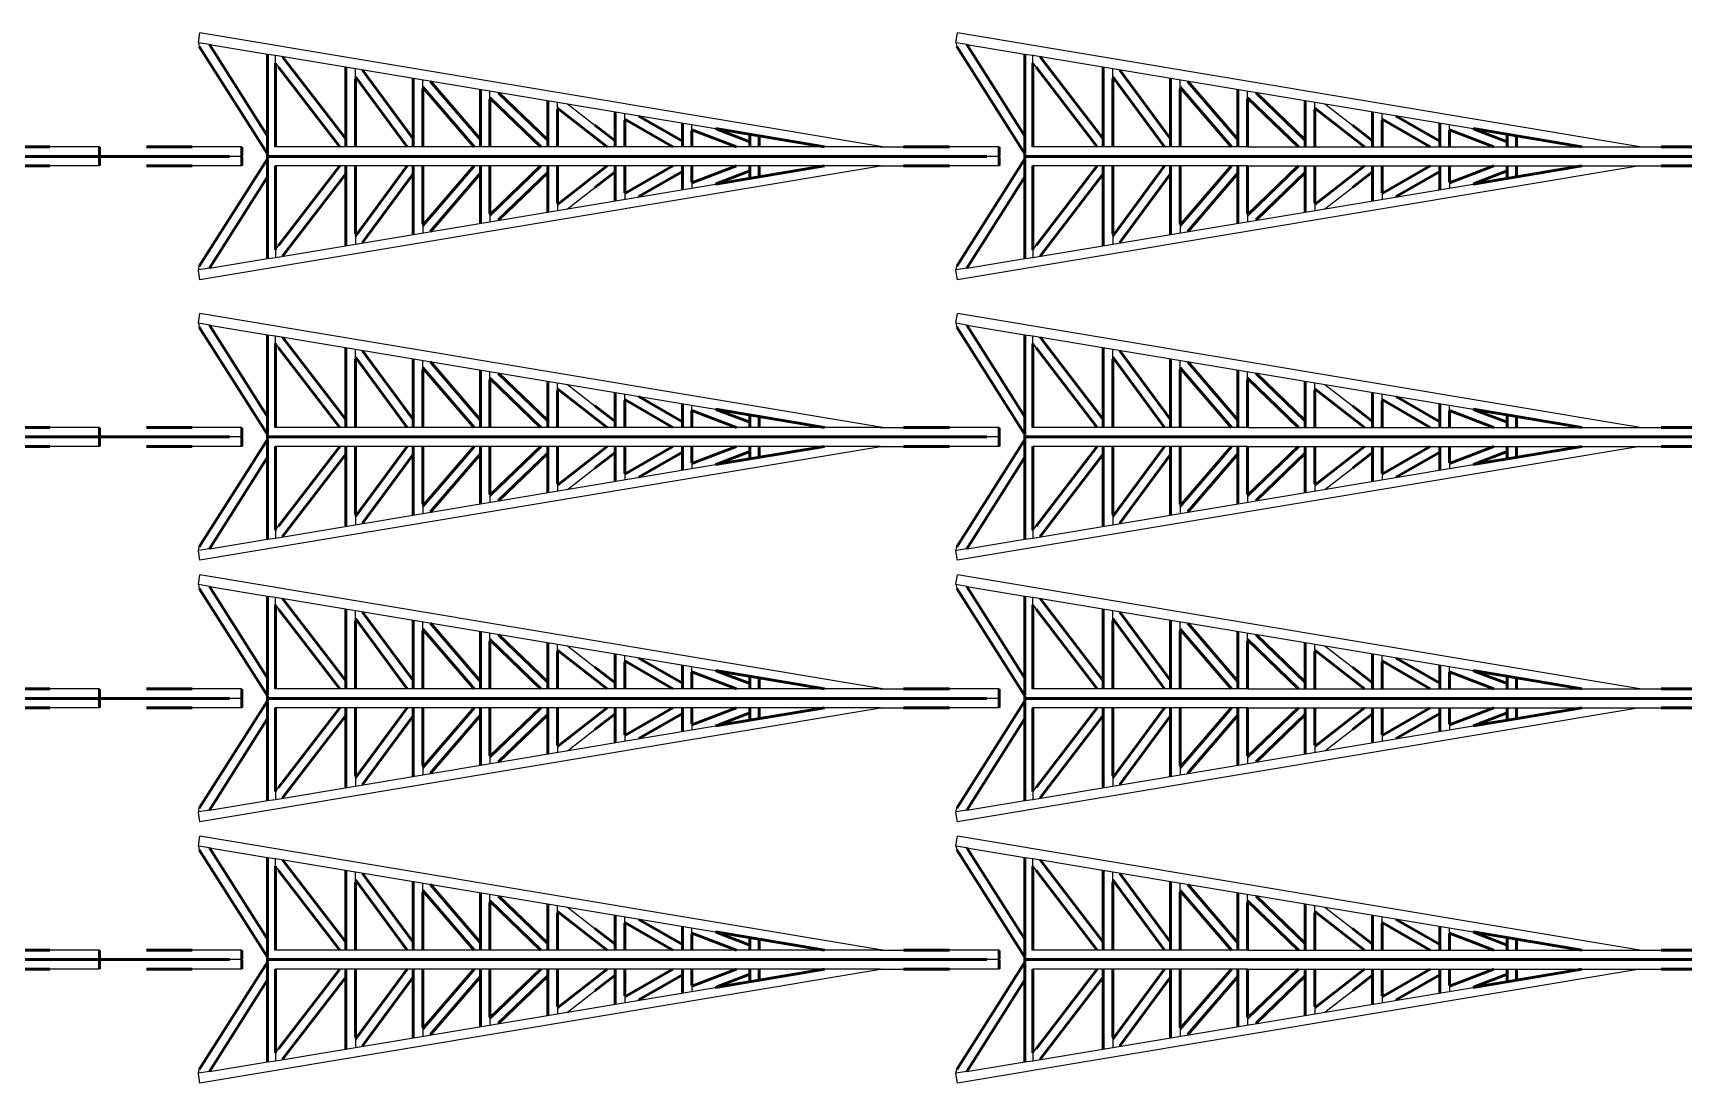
# Model space of a CAD drawing. Header units: centimetres. Extents: x 87 to 195, y 102 to 162.
# Drawn here: x 134.23 to 146.09, y 116.99 to 124.53 of the extents above; entities that cross this region are included whole.
import ezdxf

# ---------------------------------------------------------------- set-up
doc = ezdxf.new("R2010")
doc.units = ezdxf.units.CM

msp = doc.modelspace()

# ---------------------------------------------------------------- linework, layer by layer
for p, q in [((135.418, 124.462), (135.429, 124.53)), ((135.418, 124.462), (135.424, 124.434)), ((135.418, 124.46), (135.418, 124.46)), ((135.497, 124.447), (135.418, 124.46)), ((140.333, 123.712), (135.429, 124.53)), ((135.497, 124.447), (135.914, 124.377)), ((140.859, 124.462), (140.871, 124.53)), ((140.859, 124.462), (140.866, 124.434)), ((140.86, 124.46), (140.86, 124.46)), ((140.939, 124.447), (140.86, 124.46)), ((145.775, 123.712), (140.871, 124.53)), ((140.939, 124.447), (141.356, 124.377)), ((135.914, 124.377), (135.971, 124.37)), ((135.971, 124.314), (135.971, 124.37)), ((135.971, 124.37), (139.134, 123.843)), ((135.971, 124.314), (135.994, 124.284)), ((136.021, 124.362), (136.023, 124.359)), ((141.356, 124.377), (141.413, 124.37)), ((141.413, 124.314), (141.413, 124.37)), ((141.413, 124.37), (144.576, 123.843)), ((141.413, 124.314), (141.436, 124.284)), ((141.463, 124.362), (141.465, 124.359)), ((136.478, 124.284), (136.478, 124.285)), ((136.546, 124.201), (136.546, 124.274)), ((136.595, 124.266), (136.596, 124.264)), ((136.961, 124.203), (136.961, 124.205)), ((137.03, 124.128), (137.03, 124.193)), ((141.919, 124.284), (141.919, 124.285)), ((141.988, 124.201), (141.988, 124.274)), ((142.036, 124.266), (142.038, 124.264)), ((142.403, 124.203), (142.403, 124.205)), ((142.471, 124.128), (142.471, 124.193)), ((137.083, 124.185), (137.085, 124.182)), ((137.445, 124.122), (137.445, 124.124)), ((137.513, 124.054), (137.513, 124.113)), ((137.573, 124.103), (137.575, 124.101)), ((142.524, 124.185), (142.526, 124.182)), ((142.886, 124.122), (142.886, 124.124)), ((142.955, 124.054), (142.955, 124.113)), ((143.015, 124.103), (143.017, 124.101)), ((137.928, 124.042), (137.928, 124.044)), ((137.997, 123.98), (137.997, 124.032)), ((138.069, 124.02), (138.267, 123.867)), ((138.412, 123.961), (138.412, 123.963)), ((143.37, 124.042), (143.37, 124.044)), ((143.439, 123.98), (143.439, 124.032)), ((143.51, 124.02), (143.709, 123.867)), ((143.854, 123.961), (143.854, 123.963)), ((138.481, 123.905), (138.481, 123.952)), ((138.577, 123.936), (138.582, 123.933)), ((138.896, 123.881), (138.896, 123.882)), ((138.964, 123.83), (138.964, 123.871)), ((139.134, 123.843), (139.143, 123.839)), ((143.922, 123.905), (143.922, 123.952)), ((144.019, 123.936), (144.023, 123.933)), ((144.337, 123.881), (144.337, 123.882)), ((144.406, 123.83), (144.406, 123.871)), ((144.576, 123.843), (144.585, 123.839)), ((134.707, 123.712), (134.35, 123.712)), ((134.707, 123.644), (134.619, 123.644)), ((134.707, 123.71), (134.707, 123.712)), ((134.707, 123.647), (134.707, 123.641)), ((135.73, 123.712), (135.373, 123.712)), ((135.73, 123.644), (135.642, 123.644)), ((135.73, 123.71), (135.73, 123.712)), ((135.73, 123.647), (135.73, 123.641)), ((135.914, 123.662), (135.914, 123.667)), ((135.914, 123.626), (135.914, 123.621)), ((135.971, 123.71), (135.971, 123.712)), ((137.388, 123.712), (135.971, 123.712)), ((137.4, 123.712), (137.388, 123.712)), ((140.316, 123.712), (137.4, 123.712)), ((137.513, 123.712), (137.511, 123.712)), ((140.316, 123.712), (140.485, 123.712)), ((141.171, 123.712), (140.814, 123.712)), ((141.171, 123.644), (141.083, 123.644)), ((141.171, 123.71), (141.171, 123.712)), ((141.171, 123.647), (141.171, 123.641)), ((141.356, 123.662), (141.356, 123.667)), ((141.356, 123.626), (141.356, 123.621)), ((141.413, 123.71), (141.413, 123.712)), ((142.83, 123.712), (141.413, 123.712)), ((142.841, 123.712), (142.83, 123.712)), ((142.952, 123.712), (142.841, 123.712)), ((142.955, 123.712), (142.952, 123.712)), ((142.955, 123.712), (145.758, 123.712)), ((145.758, 123.712), (145.927, 123.712)), ((134.707, 123.575), (134.35, 123.575)), ((134.707, 123.578), (134.707, 123.575)), ((135.73, 123.575), (135.373, 123.575)), ((140.333, 123.575), (135.429, 122.758)), ((135.73, 123.578), (135.73, 123.575)), ((135.971, 123.578), (135.971, 123.575)), ((137.388, 123.575), (135.971, 123.575)), ((137.4, 123.575), (137.388, 123.575)), ((140.316, 123.575), (137.4, 123.575)), ((137.513, 123.575), (137.511, 123.575)), ((140.316, 123.575), (140.485, 123.575)), ((141.171, 123.575), (140.814, 123.575)), ((145.775, 123.575), (140.871, 122.758)), ((141.171, 123.578), (141.171, 123.575)), ((141.413, 123.578), (141.413, 123.575)), ((142.83, 123.575), (141.413, 123.575)), ((142.841, 123.575), (142.83, 123.575)), ((142.952, 123.575), (142.841, 123.575)), ((142.955, 123.575), (142.952, 123.575)), ((142.955, 123.575), (145.758, 123.575)), ((145.758, 123.575), (145.927, 123.575)), ((135.971, 122.918), (139.134, 123.445)), ((138.069, 123.267), (138.267, 123.42)), ((138.481, 123.382), (138.481, 123.336)), ((138.896, 123.407), (138.896, 123.405)), ((138.964, 123.458), (138.964, 123.417)), ((139.134, 123.445), (139.143, 123.448)), ((141.413, 122.918), (144.576, 123.445)), ((143.51, 123.267), (143.709, 123.42)), ((143.922, 123.382), (143.922, 123.336)), ((144.337, 123.407), (144.337, 123.405)), ((144.406, 123.458), (144.406, 123.417)), ((144.576, 123.445), (144.585, 123.448)), ((137.928, 123.246), (137.928, 123.244)), ((137.997, 123.307), (137.997, 123.255)), ((138.412, 123.326), (138.412, 123.325)), ((138.577, 123.352), (138.582, 123.355)), ((143.37, 123.246), (143.37, 123.244)), ((143.439, 123.307), (143.439, 123.255)), ((143.854, 123.326), (143.854, 123.325)), ((144.019, 123.352), (144.023, 123.355)), ((137.03, 123.16), (137.03, 123.094)), ((137.445, 123.165), (137.445, 123.163)), ((137.513, 123.233), (137.513, 123.175)), ((137.573, 123.185), (137.575, 123.187)), ((142.471, 123.16), (142.471, 123.094)), ((142.886, 123.165), (142.886, 123.163)), ((142.955, 123.233), (142.955, 123.175)), ((143.015, 123.185), (143.017, 123.187)), ((136.546, 123.087), (136.546, 123.014)), ((136.595, 123.022), (136.596, 123.024)), ((136.961, 123.085), (136.961, 123.083)), ((137.083, 123.103), (137.085, 123.105)), ((141.988, 123.087), (141.988, 123.014)), ((142.036, 123.022), (142.038, 123.024)), ((142.403, 123.085), (142.403, 123.083)), ((142.524, 123.103), (142.526, 123.105)), ((135.497, 122.841), (135.914, 122.91)), ((135.914, 122.91), (135.971, 122.918)), ((135.971, 122.973), (135.994, 123.003)), ((135.971, 122.973), (135.971, 122.918)), ((136.021, 122.926), (136.023, 122.928)), ((136.478, 123.004), (136.478, 123.002)), ((140.939, 122.841), (141.356, 122.91)), ((141.356, 122.91), (141.413, 122.918)), ((141.413, 122.973), (141.436, 123.003)), ((141.413, 122.973), (141.413, 122.918)), ((141.463, 122.926), (141.465, 122.928)), ((141.919, 123.004), (141.919, 123.002)), ((135.418, 122.825), (135.424, 122.854)), ((135.497, 122.841), (135.418, 122.828)), ((135.418, 122.827), (135.418, 122.828)), ((135.429, 122.758), (135.418, 122.825)), ((140.859, 122.825), (140.866, 122.854)), ((140.871, 122.758), (140.859, 122.825)), ((140.939, 122.841), (140.86, 122.828)), ((140.86, 122.827), (140.86, 122.828)), ((135.418, 122.447), (135.429, 122.514)), ((135.418, 122.447), (135.424, 122.418)), ((135.418, 122.445), (135.418, 122.445)), ((135.497, 122.432), (135.418, 122.445)), ((140.333, 121.697), (135.429, 122.514)), ((135.497, 122.432), (135.914, 122.362)), ((140.859, 122.447), (140.871, 122.514)), ((140.859, 122.447), (140.866, 122.418)), ((140.86, 122.445), (140.86, 122.445)), ((140.939, 122.432), (140.86, 122.445)), ((145.775, 121.697), (140.871, 122.514)), ((140.939, 122.432), (141.356, 122.362)), ((135.914, 122.362), (135.971, 122.355)), ((135.971, 122.299), (135.971, 122.355)), ((135.971, 122.355), (139.134, 121.827)), ((135.971, 122.299), (135.994, 122.269)), ((136.021, 122.346), (136.023, 122.344)), ((141.356, 122.362), (141.413, 122.355)), ((141.413, 122.299), (141.413, 122.355)), ((141.413, 122.355), (144.576, 121.827)), ((141.413, 122.299), (141.436, 122.269)), ((141.463, 122.346), (141.465, 122.344)), ((136.478, 122.268), (136.478, 122.27)), ((136.546, 122.186), (136.546, 122.259)), ((136.595, 122.251), (136.596, 122.248)), ((136.961, 122.188), (136.961, 122.19)), ((137.03, 122.112), (137.03, 122.178)), ((141.919, 122.268), (141.919, 122.27)), ((141.988, 122.186), (141.988, 122.259)), ((142.036, 122.251), (142.038, 122.248)), ((142.403, 122.188), (142.403, 122.19)), ((142.471, 122.112), (142.471, 122.178)), ((137.083, 122.169), (137.085, 122.167)), ((137.445, 122.107), (137.445, 122.109)), ((137.513, 122.039), (137.513, 122.098)), ((137.573, 122.088), (137.575, 122.085)), ((142.524, 122.169), (142.526, 122.167)), ((142.886, 122.107), (142.886, 122.109)), ((142.955, 122.039), (142.955, 122.098)), ((143.015, 122.088), (143.017, 122.085)), ((137.928, 122.026), (137.928, 122.028)), ((137.997, 121.965), (137.997, 122.017)), ((138.069, 122.005), (138.267, 121.852)), ((138.412, 121.946), (138.412, 121.948)), ((143.37, 122.026), (143.37, 122.028)), ((143.439, 121.965), (143.439, 122.017)), ((143.51, 122.005), (143.709, 121.852)), ((143.854, 121.946), (143.854, 121.948)), ((138.481, 121.89), (138.481, 121.936)), ((138.577, 121.92), (138.582, 121.918)), ((138.896, 121.865), (138.896, 121.867)), ((138.964, 121.815), (138.964, 121.856)), ((139.134, 121.827), (139.143, 121.824)), ((143.922, 121.89), (143.922, 121.936)), ((144.019, 121.92), (144.023, 121.918)), ((144.337, 121.865), (144.337, 121.867)), ((144.406, 121.815), (144.406, 121.856)), ((144.576, 121.827), (144.585, 121.824)), ((134.707, 121.697), (134.35, 121.697)), ((134.707, 121.629), (134.619, 121.629)), ((134.707, 121.694), (134.707, 121.697)), ((134.707, 121.631), (134.707, 121.626)), ((135.73, 121.697), (135.373, 121.697)), ((135.73, 121.629), (135.642, 121.629)), ((135.73, 121.694), (135.73, 121.697)), ((135.73, 121.631), (135.73, 121.626)), ((135.914, 121.646), (135.914, 121.652)), ((135.914, 121.611), (135.914, 121.605)), ((135.971, 121.694), (135.971, 121.697)), ((137.388, 121.697), (135.971, 121.697)), ((137.4, 121.697), (137.388, 121.697)), ((140.316, 121.697), (137.4, 121.697)), ((137.513, 121.697), (137.511, 121.697)), ((140.316, 121.697), (140.485, 121.697)), ((141.171, 121.697), (140.814, 121.697)), ((141.171, 121.629), (141.083, 121.629)), ((141.171, 121.694), (141.171, 121.697)), ((141.171, 121.631), (141.171, 121.626)), ((141.356, 121.646), (141.356, 121.652)), ((141.356, 121.611), (141.356, 121.605)), ((141.413, 121.694), (141.413, 121.697)), ((142.83, 121.697), (141.413, 121.697)), ((142.841, 121.697), (142.83, 121.697)), ((142.952, 121.697), (142.841, 121.697)), ((142.955, 121.697), (142.952, 121.697)), ((142.955, 121.697), (145.758, 121.697)), ((145.758, 121.697), (145.927, 121.697)), ((134.707, 121.56), (134.35, 121.56)), ((134.707, 121.563), (134.707, 121.56)), ((135.73, 121.56), (135.373, 121.56)), ((140.333, 121.56), (135.429, 120.743)), ((135.73, 121.563), (135.73, 121.56)), ((135.971, 121.563), (135.971, 121.56)), ((137.388, 121.56), (135.971, 121.56)), ((137.4, 121.56), (137.388, 121.56)), ((140.316, 121.56), (137.4, 121.56)), ((137.513, 121.56), (137.511, 121.56)), ((140.316, 121.56), (140.485, 121.56)), ((141.171, 121.56), (140.814, 121.56)), ((145.775, 121.56), (140.871, 120.743)), ((141.171, 121.563), (141.171, 121.56)), ((141.413, 121.563), (141.413, 121.56)), ((142.83, 121.56), (141.413, 121.56)), ((142.841, 121.56), (142.83, 121.56)), ((142.952, 121.56), (142.841, 121.56)), ((142.955, 121.56), (142.952, 121.56)), ((142.955, 121.56), (145.758, 121.56)), ((145.758, 121.56), (145.927, 121.56)), ((135.971, 120.902), (139.134, 121.43)), ((138.069, 121.252), (138.267, 121.405)), ((138.481, 121.367), (138.481, 121.321)), ((138.896, 121.392), (138.896, 121.39)), ((138.964, 121.442), (138.964, 121.401)), ((139.134, 121.43), (139.143, 121.433)), ((141.413, 120.902), (144.576, 121.43)), ((143.51, 121.252), (143.709, 121.405)), ((143.922, 121.367), (143.922, 121.321)), ((144.337, 121.392), (144.337, 121.39)), ((144.406, 121.442), (144.406, 121.401)), ((144.576, 121.43), (144.585, 121.433)), ((137.928, 121.231), (137.928, 121.229)), ((137.997, 121.292), (137.997, 121.24)), ((138.412, 121.311), (138.412, 121.309)), ((138.577, 121.337), (138.582, 121.339)), ((143.37, 121.231), (143.37, 121.229)), ((143.439, 121.292), (143.439, 121.24)), ((143.854, 121.311), (143.854, 121.309)), ((144.019, 121.337), (144.023, 121.339)), ((137.03, 121.145), (137.03, 121.079)), ((137.445, 121.15), (137.445, 121.148)), ((137.513, 121.218), (137.513, 121.159)), ((137.573, 121.169), (137.575, 121.172)), ((142.471, 121.145), (142.471, 121.079)), ((142.886, 121.15), (142.886, 121.148)), ((142.955, 121.218), (142.955, 121.159)), ((143.015, 121.169), (143.017, 121.172)), ((135.971, 120.958), (135.994, 120.988)), ((136.478, 120.989), (136.478, 120.987)), ((136.546, 121.071), (136.546, 120.998)), ((136.595, 121.006), (136.596, 121.009)), ((136.961, 121.069), (136.961, 121.067)), ((137.083, 121.088), (137.085, 121.09)), ((141.413, 120.958), (141.436, 120.988)), ((141.919, 120.989), (141.919, 120.987)), ((141.988, 121.071), (141.988, 120.998)), ((142.036, 121.006), (142.038, 121.009)), ((142.403, 121.069), (142.403, 121.067)), ((142.524, 121.088), (142.526, 121.09)), ((135.497, 120.825), (135.914, 120.895)), ((135.914, 120.895), (135.971, 120.902)), ((135.971, 120.958), (135.971, 120.902)), ((136.021, 120.911), (136.023, 120.913)), ((140.939, 120.825), (141.356, 120.895)), ((141.356, 120.895), (141.413, 120.902)), ((141.413, 120.958), (141.413, 120.902)), ((141.463, 120.911), (141.465, 120.913)), ((135.418, 120.81), (135.424, 120.839)), ((135.497, 120.825), (135.418, 120.812)), ((135.418, 120.812), (135.418, 120.812)), ((135.429, 120.743), (135.418, 120.81)), ((140.859, 120.81), (140.866, 120.839)), ((140.871, 120.743), (140.859, 120.81)), ((140.939, 120.825), (140.86, 120.812)), ((140.86, 120.812), (140.86, 120.812)), ((135.418, 120.57), (135.429, 120.637)), ((140.333, 119.82), (135.429, 120.637)), ((140.859, 120.57), (140.871, 120.637)), ((145.775, 119.82), (140.871, 120.637)), ((135.418, 120.568), (135.418, 120.568)), ((135.418, 120.568), (135.424, 120.541)), ((135.497, 120.555), (135.418, 120.568)), ((135.497, 120.555), (135.914, 120.485)), ((140.86, 120.568), (140.86, 120.568)), ((140.86, 120.568), (140.866, 120.541)), ((140.939, 120.555), (140.86, 120.568)), ((140.939, 120.555), (141.356, 120.485)), ((135.914, 120.485), (135.971, 120.477)), ((135.971, 120.422), (135.971, 120.477)), ((135.971, 120.477), (139.134, 119.95)), ((135.971, 120.422), (135.994, 120.392)), ((136.021, 120.469), (136.023, 120.467)), ((141.356, 120.485), (141.413, 120.477)), ((141.413, 120.422), (141.413, 120.477)), ((141.413, 120.477), (144.576, 119.95)), ((141.413, 120.422), (141.436, 120.392)), ((141.463, 120.469), (141.465, 120.467)), ((136.478, 120.391), (136.478, 120.393)), ((136.546, 120.308), (136.546, 120.382)), ((136.595, 120.374), (136.596, 120.371)), ((136.961, 120.311), (136.961, 120.312)), ((137.03, 120.235), (137.03, 120.301)), ((137.083, 120.292), (137.085, 120.29)), ((141.919, 120.391), (141.919, 120.393)), ((141.988, 120.308), (141.988, 120.382)), ((142.036, 120.374), (142.038, 120.371)), ((142.403, 120.311), (142.403, 120.312)), ((142.471, 120.235), (142.471, 120.301)), ((142.524, 120.292), (142.526, 120.29)), ((137.445, 120.23), (137.445, 120.232)), ((137.513, 120.162), (137.513, 120.22)), ((137.573, 120.21), (137.575, 120.208)), ((142.886, 120.23), (142.886, 120.232)), ((142.955, 120.162), (142.955, 120.22)), ((143.015, 120.21), (143.017, 120.208)), ((137.928, 120.149), (137.928, 120.151)), ((137.997, 120.088), (137.997, 120.14)), ((138.069, 120.128), (138.267, 119.975)), ((138.412, 120.069), (138.412, 120.071)), ((138.481, 120.013), (138.481, 120.059)), ((138.577, 120.043), (138.582, 120.04)), ((143.37, 120.149), (143.37, 120.151)), ((143.439, 120.088), (143.439, 120.14)), ((143.51, 120.128), (143.709, 119.975)), ((143.854, 120.069), (143.854, 120.071)), ((143.922, 120.013), (143.922, 120.059)), ((144.019, 120.043), (144.023, 120.04)), ((138.896, 119.988), (138.896, 119.99)), ((138.964, 119.938), (138.964, 119.979)), ((139.134, 119.95), (139.143, 119.947)), ((144.337, 119.988), (144.337, 119.99)), ((144.406, 119.938), (144.406, 119.979)), ((144.576, 119.95), (144.585, 119.947)), ((134.707, 119.82), (134.35, 119.82)), ((134.707, 119.817), (134.707, 119.82)), ((135.73, 119.82), (135.373, 119.82)), ((135.73, 119.817), (135.73, 119.82)), ((135.971, 119.817), (135.971, 119.82)), ((137.388, 119.82), (135.971, 119.82)), ((137.4, 119.82), (137.388, 119.82)), ((140.316, 119.82), (137.4, 119.82)), ((137.513, 119.82), (137.511, 119.82)), ((140.316, 119.82), (140.485, 119.82)), ((141.171, 119.82), (140.814, 119.82)), ((141.171, 119.817), (141.171, 119.82)), ((141.413, 119.817), (141.413, 119.82)), ((142.83, 119.82), (141.413, 119.82)), ((142.841, 119.82), (142.83, 119.82)), ((142.952, 119.82), (142.841, 119.82)), ((142.955, 119.82), (142.952, 119.82)), ((142.955, 119.82), (145.758, 119.82)), ((145.758, 119.82), (145.927, 119.82)), ((134.707, 119.751), (134.619, 119.751)), ((134.707, 119.754), (134.707, 119.749)), ((134.707, 119.686), (134.707, 119.683)), ((135.73, 119.751), (135.642, 119.751)), ((135.73, 119.754), (135.73, 119.749)), ((135.73, 119.686), (135.73, 119.683)), ((135.914, 119.769), (135.914, 119.775)), ((135.914, 119.733), (135.914, 119.728)), ((135.971, 119.686), (135.971, 119.683)), ((141.171, 119.751), (141.083, 119.751)), ((141.171, 119.754), (141.171, 119.749)), ((141.171, 119.686), (141.171, 119.683)), ((141.356, 119.769), (141.356, 119.775)), ((141.356, 119.733), (141.356, 119.728)), ((141.413, 119.686), (141.413, 119.683)), ((134.707, 119.683), (134.35, 119.683)), ((135.73, 119.683), (135.373, 119.683)), ((140.333, 119.683), (135.429, 118.865)), ((137.388, 119.683), (135.971, 119.683)), ((137.4, 119.683), (137.388, 119.683)), ((140.316, 119.683), (137.4, 119.683)), ((137.513, 119.683), (137.511, 119.683)), ((138.964, 119.565), (138.964, 119.524)), ((140.316, 119.683), (140.485, 119.683)), ((141.171, 119.683), (140.814, 119.683)), ((145.775, 119.683), (140.871, 118.865)), ((142.83, 119.683), (141.413, 119.683)), ((142.841, 119.683), (142.83, 119.683)), ((142.952, 119.683), (142.841, 119.683)), ((142.955, 119.683), (142.952, 119.683)), ((142.955, 119.683), (145.758, 119.683)), ((144.406, 119.565), (144.406, 119.524)), ((145.758, 119.683), (145.927, 119.683)), ((135.971, 119.025), (139.134, 119.553)), ((138.069, 119.375), (138.267, 119.528)), ((138.481, 119.49), (138.481, 119.444)), ((138.577, 119.46), (138.582, 119.462)), ((138.896, 119.515), (138.896, 119.513)), ((139.134, 119.553), (139.143, 119.556)), ((141.413, 119.025), (144.576, 119.553)), ((143.51, 119.375), (143.709, 119.528)), ((143.922, 119.49), (143.922, 119.444)), ((144.019, 119.46), (144.023, 119.462)), ((144.337, 119.515), (144.337, 119.513)), ((144.576, 119.553), (144.585, 119.556)), ((137.513, 119.341), (137.513, 119.282)), ((137.928, 119.353), (137.928, 119.352)), ((137.997, 119.415), (137.997, 119.363)), ((138.412, 119.434), (138.412, 119.432)), ((142.955, 119.341), (142.955, 119.282)), ((143.37, 119.353), (143.37, 119.352)), ((143.439, 119.415), (143.439, 119.363)), ((143.854, 119.434), (143.854, 119.432)), ((137.03, 119.268), (137.03, 119.202)), ((137.083, 119.211), (137.085, 119.213)), ((137.445, 119.273), (137.445, 119.271)), ((137.573, 119.292), (137.575, 119.295)), ((142.471, 119.268), (142.471, 119.202)), ((142.524, 119.211), (142.526, 119.213)), ((142.886, 119.273), (142.886, 119.271)), ((143.015, 119.292), (143.017, 119.295)), ((135.971, 119.081), (135.994, 119.111)), ((136.478, 119.112), (136.478, 119.11)), ((136.546, 119.194), (136.546, 119.121)), ((136.595, 119.129), (136.596, 119.131)), ((136.961, 119.192), (136.961, 119.19)), ((141.413, 119.081), (141.436, 119.111)), ((141.919, 119.112), (141.919, 119.11)), ((141.988, 119.194), (141.988, 119.121)), ((142.036, 119.129), (142.038, 119.131)), ((142.403, 119.192), (142.403, 119.19)), ((135.497, 118.948), (135.914, 119.018)), ((135.914, 119.018), (135.971, 119.025)), ((135.971, 119.081), (135.971, 119.025)), ((136.021, 119.034), (136.023, 119.036)), ((140.939, 118.948), (141.356, 119.018)), ((141.356, 119.018), (141.413, 119.025)), ((141.413, 119.081), (141.413, 119.025)), ((141.463, 119.034), (141.465, 119.036)), ((135.418, 118.933), (135.424, 118.962)), ((135.497, 118.948), (135.418, 118.935)), ((135.418, 118.935), (135.418, 118.935)), ((135.429, 118.865), (135.418, 118.933)), ((140.859, 118.933), (140.866, 118.962)), ((140.871, 118.865), (140.859, 118.933)), ((140.939, 118.948), (140.86, 118.935)), ((140.86, 118.935), (140.86, 118.935)), ((135.418, 118.692), (135.429, 118.76)), ((140.333, 117.943), (135.429, 118.76)), ((140.859, 118.692), (140.871, 118.76)), ((145.775, 117.943), (140.871, 118.76)), ((135.418, 118.691), (135.418, 118.69)), ((135.418, 118.69), (135.424, 118.664)), ((135.497, 118.677), (135.418, 118.69)), ((135.497, 118.677), (135.914, 118.608)), ((140.86, 118.691), (140.86, 118.69)), ((140.86, 118.69), (140.866, 118.664)), ((140.939, 118.677), (140.86, 118.69)), ((140.939, 118.677), (141.356, 118.608)), ((135.914, 118.608), (135.971, 118.6)), ((135.971, 118.545), (135.971, 118.6)), ((135.971, 118.6), (139.134, 118.073)), ((135.971, 118.545), (135.994, 118.515)), ((136.021, 118.592), (136.023, 118.59)), ((136.478, 118.514), (136.478, 118.516)), ((136.546, 118.431), (136.546, 118.504)), ((141.356, 118.608), (141.413, 118.6)), ((141.413, 118.545), (141.413, 118.6)), ((141.413, 118.6), (144.576, 118.073)), ((141.413, 118.545), (141.436, 118.515)), ((141.463, 118.592), (141.465, 118.59)), ((141.919, 118.514), (141.919, 118.516)), ((141.988, 118.431), (141.988, 118.504)), ((136.595, 118.496), (136.596, 118.494)), ((136.961, 118.433), (136.961, 118.435)), ((137.03, 118.358), (137.03, 118.424)), ((137.083, 118.415), (137.085, 118.413)), ((142.036, 118.496), (142.038, 118.494)), ((142.403, 118.433), (142.403, 118.435)), ((142.471, 118.358), (142.471, 118.424)), ((142.524, 118.415), (142.526, 118.413)), ((137.445, 118.353), (137.445, 118.355)), ((137.513, 118.285), (137.513, 118.343)), ((137.573, 118.333), (137.575, 118.331)), ((137.928, 118.272), (137.928, 118.274)), ((137.997, 118.21), (137.997, 118.263)), ((142.886, 118.353), (142.886, 118.355)), ((142.955, 118.285), (142.955, 118.343)), ((143.015, 118.333), (143.017, 118.331)), ((143.37, 118.272), (143.37, 118.274)), ((143.439, 118.21), (143.439, 118.263)), ((138.069, 118.251), (138.267, 118.098)), ((138.412, 118.192), (138.412, 118.193)), ((138.481, 118.136), (138.481, 118.182)), ((138.577, 118.166), (138.582, 118.163)), ((143.51, 118.251), (143.709, 118.098)), ((143.854, 118.192), (143.854, 118.193)), ((143.922, 118.136), (143.922, 118.182)), ((144.019, 118.166), (144.023, 118.163)), ((138.896, 118.111), (138.896, 118.113)), ((138.964, 118.06), (138.964, 118.101)), ((139.134, 118.073), (139.143, 118.07)), ((144.337, 118.111), (144.337, 118.113)), ((144.406, 118.06), (144.406, 118.101)), ((144.576, 118.073), (144.585, 118.07)), ((134.707, 117.943), (134.35, 117.943)), ((134.707, 117.94), (134.707, 117.943)), ((135.73, 117.943), (135.373, 117.943)), ((135.73, 117.94), (135.73, 117.943)), ((135.971, 117.94), (135.971, 117.943)), ((137.388, 117.943), (135.971, 117.943)), ((137.4, 117.943), (137.388, 117.943)), ((140.316, 117.943), (137.4, 117.943)), ((137.513, 117.943), (137.511, 117.943)), ((140.316, 117.943), (140.485, 117.943)), ((141.171, 117.943), (140.814, 117.943)), ((141.171, 117.94), (141.171, 117.943)), ((141.413, 117.94), (141.413, 117.943)), ((142.83, 117.943), (141.413, 117.943)), ((142.841, 117.943), (142.83, 117.943)), ((142.952, 117.943), (142.841, 117.943)), ((142.955, 117.943), (142.952, 117.943)), ((142.955, 117.943), (145.758, 117.943)), ((145.758, 117.943), (145.927, 117.943)), ((134.707, 117.806), (134.35, 117.806)), ((134.707, 117.874), (134.619, 117.874)), ((134.707, 117.877), (134.707, 117.871)), ((134.707, 117.808), (134.707, 117.806)), ((135.73, 117.806), (135.373, 117.806)), ((140.333, 117.806), (135.429, 116.988)), ((135.73, 117.874), (135.642, 117.874)), ((135.73, 117.877), (135.73, 117.871)), ((135.73, 117.808), (135.73, 117.806)), ((135.914, 117.892), (135.914, 117.897)), ((135.914, 117.856), (135.914, 117.851)), ((135.971, 117.808), (135.971, 117.806)), ((137.388, 117.806), (135.971, 117.806)), ((137.4, 117.806), (137.388, 117.806)), ((140.316, 117.806), (137.4, 117.806)), ((137.513, 117.806), (137.511, 117.806)), ((140.316, 117.806), (140.485, 117.806)), ((141.171, 117.806), (140.814, 117.806)), ((145.775, 117.806), (140.871, 116.988)), ((141.171, 117.874), (141.083, 117.874)), ((141.171, 117.877), (141.171, 117.871)), ((141.171, 117.808), (141.171, 117.806)), ((141.356, 117.892), (141.356, 117.897)), ((141.356, 117.856), (141.356, 117.851)), ((141.413, 117.808), (141.413, 117.806)), ((142.83, 117.806), (141.413, 117.806)), ((142.841, 117.806), (142.83, 117.806)), ((142.952, 117.806), (142.841, 117.806)), ((142.955, 117.806), (142.952, 117.806)), ((142.955, 117.806), (145.758, 117.806)), ((145.758, 117.806), (145.927, 117.806)), ((135.971, 117.148), (139.134, 117.675)), ((138.964, 117.688), (138.964, 117.647)), ((139.134, 117.675), (139.143, 117.679)), ((141.413, 117.148), (144.576, 117.675)), ((144.406, 117.688), (144.406, 117.647)), ((144.576, 117.675), (144.585, 117.679)), ((138.069, 117.498), (138.267, 117.651)), ((138.412, 117.557), (138.412, 117.555)), ((138.481, 117.613), (138.481, 117.566)), ((138.577, 117.582), (138.582, 117.585)), ((138.896, 117.637), (138.896, 117.636)), ((143.51, 117.498), (143.709, 117.651)), ((143.854, 117.557), (143.854, 117.555)), ((143.922, 117.613), (143.922, 117.566)), ((144.019, 117.582), (144.023, 117.585)), ((144.337, 117.637), (144.337, 117.636)), ((137.513, 117.464), (137.513, 117.405)), ((137.928, 117.476), (137.928, 117.474)), ((137.997, 117.538), (137.997, 117.486)), ((142.955, 117.464), (142.955, 117.405)), ((143.37, 117.476), (143.37, 117.474)), ((143.439, 117.538), (143.439, 117.486)), ((136.546, 117.317), (136.546, 117.244)), ((136.961, 117.315), (136.961, 117.313)), ((137.03, 117.39), (137.03, 117.325)), ((137.083, 117.333), (137.085, 117.336)), ((137.445, 117.396), (137.445, 117.394)), ((137.573, 117.415), (137.575, 117.417)), ((141.988, 117.317), (141.988, 117.244)), ((142.403, 117.315), (142.403, 117.313)), ((142.471, 117.39), (142.471, 117.325)), ((142.524, 117.333), (142.526, 117.336)), ((142.886, 117.396), (142.886, 117.394)), ((143.015, 117.415), (143.017, 117.417)), ((135.971, 117.204), (135.994, 117.233)), ((135.971, 117.204), (135.971, 117.148)), ((136.478, 117.234), (136.478, 117.233)), ((136.595, 117.252), (136.596, 117.254)), ((141.413, 117.204), (141.436, 117.233)), ((141.413, 117.204), (141.413, 117.148)), ((141.919, 117.234), (141.919, 117.233)), ((142.036, 117.252), (142.038, 117.254)), ((135.418, 117.058), (135.424, 117.084)), ((135.497, 117.071), (135.914, 117.141)), ((135.914, 117.141), (135.971, 117.148)), ((136.021, 117.156), (136.023, 117.159)), ((140.86, 117.058), (140.866, 117.084)), ((140.939, 117.071), (141.356, 117.141)), ((141.356, 117.141), (141.413, 117.148)), ((141.463, 117.156), (141.465, 117.159)), ((135.497, 117.071), (135.418, 117.058)), ((135.418, 117.058), (135.418, 117.058)), ((135.429, 116.988), (135.418, 117.056)), ((140.871, 116.988), (140.859, 117.056)), ((140.939, 117.071), (140.86, 117.058)), ((140.86, 117.058), (140.86, 117.058))]:
    msp.add_line(p, q)
at = {"lineweight": 50}
for p, q in [((135.424, 124.434), (135.914, 123.662)), ((135.497, 124.447), (135.914, 123.79)), ((140.866, 124.434), (141.356, 123.662)), ((140.939, 124.447), (141.356, 123.79)), ((135.914, 123.667), (135.914, 124.377)), ((135.971, 123.712), (135.971, 124.314)), ((136.023, 124.359), (136.478, 123.769)), ((141.356, 123.667), (141.356, 124.377)), ((141.413, 123.712), (141.413, 124.314)), ((141.465, 124.359), (141.919, 123.769)), ((135.994, 124.284), (136.434, 123.712)), ((136.478, 124.284), (136.478, 123.712)), ((136.546, 124.216), (136.919, 123.712)), ((136.546, 123.712), (136.546, 124.201)), ((136.596, 124.264), (136.961, 123.77)), ((136.961, 124.203), (136.961, 123.712)), ((141.436, 124.284), (141.876, 123.712)), ((141.919, 124.284), (141.919, 123.712)), ((141.988, 124.216), (142.36, 123.712)), ((141.988, 123.712), (141.988, 124.201)), ((142.038, 124.264), (142.403, 123.77)), ((142.403, 124.203), (142.403, 123.712)), ((137.03, 124.141), (137.4, 123.712)), ((137.03, 123.712), (137.03, 124.128)), ((137.085, 124.182), (137.445, 123.765)), ((137.445, 124.122), (137.445, 123.712)), ((137.575, 124.101), (137.928, 123.76)), ((142.471, 124.141), (142.841, 123.712)), ((142.471, 123.712), (142.471, 124.128)), ((142.526, 124.182), (142.886, 123.765)), ((142.886, 124.122), (142.886, 123.712)), ((143.017, 124.101), (143.37, 123.76)), ((137.513, 124.065), (137.879, 123.712)), ((137.513, 123.712), (137.513, 124.054)), ((137.928, 124.042), (137.928, 123.712)), ((137.997, 123.989), (138.356, 123.712)), ((137.997, 123.712), (137.997, 123.98)), ((138.412, 123.961), (138.412, 123.712)), ((142.955, 124.065), (143.321, 123.712)), ((142.955, 123.712), (142.955, 124.054)), ((143.37, 124.042), (143.37, 123.712)), ((143.439, 123.989), (143.797, 123.712)), ((143.439, 123.712), (143.439, 123.98)), ((143.854, 123.961), (143.854, 123.712)), ((138.267, 123.867), (138.412, 123.756)), ((138.481, 123.912), (138.827, 123.712)), ((138.481, 123.712), (138.481, 123.905)), ((138.582, 123.933), (138.896, 123.752)), ((138.896, 123.881), (138.896, 123.712)), ((139.134, 123.843), (139.916, 123.712)), ((139.143, 123.839), (139.379, 123.749)), ((143.709, 123.867), (143.854, 123.756)), ((143.922, 123.912), (144.269, 123.712)), ((143.922, 123.712), (143.922, 123.905)), ((144.023, 123.933), (144.337, 123.752)), ((144.337, 123.881), (144.337, 123.712)), ((144.576, 123.843), (145.358, 123.712)), ((144.585, 123.839), (144.821, 123.749)), ((138.964, 123.834), (139.283, 123.712)), ((138.964, 123.712), (138.964, 123.83)), ((139.379, 123.802), (139.379, 123.712)), ((139.448, 123.712), (139.448, 123.79)), ((144.406, 123.834), (144.725, 123.712)), ((144.406, 123.712), (144.406, 123.83)), ((144.821, 123.802), (144.821, 123.712)), ((144.889, 123.712), (144.889, 123.79)), ((129.45, 123.644), (135.642, 123.644)), ((134.022, 123.712), (134.35, 123.712)), ((134.707, 123.71), (134.707, 123.647)), ((134.707, 123.578), (134.707, 123.641)), ((135.044, 123.712), (135.373, 123.712)), ((135.424, 122.854), (135.914, 123.626)), ((135.73, 123.71), (135.73, 123.647)), ((135.73, 123.578), (135.73, 123.641)), ((135.914, 123.662), (135.914, 123.626)), ((135.914, 123.644), (141.083, 123.644)), ((135.914, 123.621), (135.914, 122.91)), ((140.485, 123.712), (140.814, 123.712)), ((140.866, 122.854), (141.356, 123.626)), ((141.171, 123.71), (141.171, 123.647)), ((141.171, 123.578), (141.171, 123.641)), ((141.356, 123.662), (141.356, 123.626)), ((141.356, 123.644), (146.525, 123.644)), ((141.356, 123.621), (141.356, 122.91)), ((145.927, 123.712), (146.256, 123.712)), ((134.022, 123.575), (134.35, 123.575)), ((135.044, 123.575), (135.373, 123.575)), ((135.497, 122.841), (135.914, 123.498)), ((135.971, 123.575), (135.971, 122.973)), ((135.994, 123.003), (136.434, 123.575)), ((136.023, 122.928), (136.478, 123.519)), ((136.478, 123.575), (136.478, 123.004)), ((136.546, 123.575), (136.546, 123.087)), ((136.546, 123.071), (136.919, 123.575)), ((136.596, 123.024), (136.961, 123.518)), ((136.961, 123.575), (136.961, 123.085)), ((137.03, 123.575), (137.03, 123.16)), ((137.03, 123.147), (137.4, 123.575)), ((137.085, 123.105), (137.445, 123.523)), ((137.445, 123.575), (137.445, 123.165)), ((137.513, 123.575), (137.513, 123.233)), ((137.513, 123.222), (137.879, 123.575)), ((137.575, 123.187), (137.928, 123.528)), ((137.928, 123.575), (137.928, 123.246)), ((137.997, 123.575), (137.997, 123.307)), ((137.997, 123.299), (138.356, 123.575)), ((138.267, 123.42), (138.412, 123.532)), ((138.412, 123.575), (138.412, 123.326)), ((138.481, 123.376), (138.827, 123.575)), ((138.481, 123.575), (138.481, 123.382)), ((138.582, 123.355), (138.896, 123.536)), ((138.896, 123.575), (138.896, 123.407)), ((138.964, 123.575), (138.964, 123.458)), ((138.964, 123.453), (139.283, 123.575)), ((139.134, 123.445), (139.916, 123.575)), ((139.143, 123.448), (139.379, 123.539)), ((139.379, 123.575), (139.379, 123.486)), ((139.448, 123.575), (139.448, 123.497)), ((140.485, 123.575), (140.814, 123.575)), ((140.939, 122.841), (141.356, 123.498)), ((141.413, 123.575), (141.413, 122.973)), ((141.436, 123.003), (141.876, 123.575)), ((141.465, 122.928), (141.919, 123.519)), ((141.919, 123.575), (141.919, 123.004)), ((141.988, 123.575), (141.988, 123.087)), ((141.988, 123.071), (142.36, 123.575)), ((142.038, 123.024), (142.403, 123.518)), ((142.403, 123.575), (142.403, 123.085)), ((142.471, 123.575), (142.471, 123.16)), ((142.471, 123.147), (142.841, 123.575)), ((142.526, 123.105), (142.886, 123.523)), ((142.886, 123.575), (142.886, 123.165)), ((142.955, 123.575), (142.955, 123.233)), ((142.955, 123.222), (143.321, 123.575)), ((143.017, 123.187), (143.37, 123.528)), ((143.37, 123.575), (143.37, 123.246)), ((143.439, 123.575), (143.439, 123.307)), ((143.439, 123.299), (143.797, 123.575)), ((143.709, 123.42), (143.854, 123.532)), ((143.854, 123.575), (143.854, 123.326)), ((143.922, 123.376), (144.269, 123.575)), ((143.922, 123.575), (143.922, 123.382)), ((144.023, 123.355), (144.337, 123.536)), ((144.337, 123.575), (144.337, 123.407)), ((144.406, 123.575), (144.406, 123.458)), ((144.406, 123.453), (144.725, 123.575)), ((144.576, 123.445), (145.358, 123.575)), ((144.585, 123.448), (144.821, 123.539)), ((144.821, 123.575), (144.821, 123.486)), ((144.889, 123.575), (144.889, 123.497)), ((145.927, 123.575), (146.256, 123.575)), ((135.424, 122.418), (135.914, 121.646)), ((135.497, 122.432), (135.914, 121.774)), ((140.866, 122.418), (141.356, 121.646)), ((140.939, 122.432), (141.356, 121.774)), ((135.914, 121.652), (135.914, 122.362)), ((135.971, 121.697), (135.971, 122.299)), ((136.023, 122.344), (136.478, 121.753)), ((141.356, 121.652), (141.356, 122.362)), ((141.413, 121.697), (141.413, 122.299)), ((141.465, 122.344), (141.919, 121.753)), ((135.994, 122.269), (136.434, 121.697)), ((136.478, 122.268), (136.478, 121.697)), ((136.546, 122.201), (136.919, 121.697)), ((136.546, 121.697), (136.546, 122.186)), ((136.596, 122.248), (136.961, 121.755)), ((136.961, 122.188), (136.961, 121.697)), ((141.436, 122.269), (141.876, 121.697)), ((141.919, 122.268), (141.919, 121.697)), ((141.988, 122.201), (142.36, 121.697)), ((141.988, 121.697), (141.988, 122.186)), ((142.038, 122.248), (142.403, 121.755)), ((142.403, 122.188), (142.403, 121.697)), ((137.03, 122.126), (137.4, 121.697)), ((137.03, 121.697), (137.03, 122.112)), ((137.085, 122.167), (137.445, 121.75)), ((137.445, 122.107), (137.445, 121.697)), ((137.575, 122.085), (137.928, 121.745)), ((142.471, 122.126), (142.841, 121.697)), ((142.471, 121.697), (142.471, 122.112)), ((142.526, 122.167), (142.886, 121.75)), ((142.886, 122.107), (142.886, 121.697)), ((143.017, 122.085), (143.37, 121.745)), ((137.513, 122.05), (137.879, 121.697)), ((137.513, 121.697), (137.513, 122.039)), ((137.928, 122.026), (137.928, 121.697)), ((137.997, 121.974), (138.356, 121.697)), ((137.997, 121.697), (137.997, 121.965)), ((138.412, 121.946), (138.412, 121.697)), ((142.955, 122.05), (143.321, 121.697)), ((142.955, 121.697), (142.955, 122.039)), ((143.37, 122.026), (143.37, 121.697)), ((143.439, 121.974), (143.797, 121.697)), ((143.439, 121.697), (143.439, 121.965)), ((143.854, 121.946), (143.854, 121.697)), ((138.267, 121.852), (138.412, 121.74)), ((138.481, 121.897), (138.827, 121.697)), ((138.481, 121.697), (138.481, 121.89)), ((138.582, 121.918), (138.896, 121.737)), ((138.896, 121.865), (138.896, 121.697)), ((138.964, 121.819), (139.283, 121.697)), ((139.134, 121.827), (139.916, 121.697)), ((139.143, 121.824), (139.379, 121.734)), ((143.709, 121.852), (143.854, 121.74)), ((143.922, 121.897), (144.269, 121.697)), ((143.922, 121.697), (143.922, 121.89)), ((144.023, 121.918), (144.337, 121.737)), ((144.337, 121.865), (144.337, 121.697)), ((144.406, 121.819), (144.725, 121.697)), ((144.576, 121.827), (145.358, 121.697)), ((144.585, 121.824), (144.821, 121.734)), ((138.964, 121.697), (138.964, 121.815)), ((139.379, 121.787), (139.379, 121.697)), ((139.448, 121.697), (139.448, 121.775)), ((144.406, 121.697), (144.406, 121.815)), ((144.821, 121.787), (144.821, 121.697)), ((144.889, 121.697), (144.889, 121.775)), ((129.45, 121.629), (135.642, 121.629)), ((134.022, 121.697), (134.35, 121.697)), ((134.707, 121.563), (134.707, 121.694)), ((135.044, 121.697), (135.373, 121.697)), ((135.424, 120.839), (135.914, 121.611)), ((135.73, 121.563), (135.73, 121.694)), ((135.914, 121.646), (135.914, 121.611)), ((135.914, 121.629), (141.083, 121.629)), ((135.914, 121.605), (135.914, 120.895)), ((140.485, 121.697), (140.814, 121.697)), ((140.866, 120.839), (141.356, 121.611)), ((141.171, 121.563), (141.171, 121.694)), ((141.356, 121.646), (141.356, 121.611)), ((141.356, 121.629), (146.525, 121.629)), ((141.356, 121.605), (141.356, 120.895)), ((145.927, 121.697), (146.256, 121.697)), ((134.022, 121.56), (134.35, 121.56)), ((135.044, 121.56), (135.373, 121.56)), ((135.497, 120.825), (135.914, 121.483)), ((135.971, 121.56), (135.971, 120.958)), ((135.994, 120.988), (136.434, 121.56)), ((136.023, 120.913), (136.478, 121.504)), ((136.478, 121.56), (136.478, 120.989)), ((136.546, 121.56), (136.546, 121.071)), ((136.546, 121.056), (136.919, 121.56)), ((136.596, 121.009), (136.961, 121.502)), ((136.961, 121.56), (136.961, 121.069)), ((137.03, 121.56), (137.03, 121.145)), ((137.03, 121.131), (137.4, 121.56)), ((137.085, 121.09), (137.445, 121.507)), ((137.445, 121.56), (137.445, 121.15)), ((137.513, 121.56), (137.513, 121.218)), ((137.513, 121.207), (137.879, 121.56)), ((137.575, 121.172), (137.928, 121.512)), ((137.928, 121.56), (137.928, 121.231)), ((137.997, 121.56), (137.997, 121.292)), ((137.997, 121.283), (138.356, 121.56)), ((138.267, 121.405), (138.412, 121.517)), ((138.412, 121.56), (138.412, 121.311)), ((138.481, 121.36), (138.827, 121.56)), ((138.481, 121.56), (138.481, 121.367)), ((138.582, 121.339), (138.896, 121.52)), ((138.896, 121.56), (138.896, 121.392)), ((138.964, 121.56), (138.964, 121.442)), ((138.964, 121.438), (139.283, 121.56)), ((139.134, 121.43), (139.916, 121.56)), ((139.143, 121.433), (139.379, 121.523)), ((139.379, 121.56), (139.379, 121.47)), ((139.448, 121.56), (139.448, 121.482)), ((140.485, 121.56), (140.814, 121.56)), ((140.939, 120.825), (141.356, 121.483)), ((141.413, 121.56), (141.413, 120.958)), ((141.436, 120.988), (141.876, 121.56)), ((141.465, 120.913), (141.919, 121.504)), ((141.919, 121.56), (141.919, 120.989)), ((141.988, 121.56), (141.988, 121.071)), ((141.988, 121.056), (142.36, 121.56)), ((142.038, 121.009), (142.403, 121.502)), ((142.403, 121.56), (142.403, 121.069)), ((142.471, 121.56), (142.471, 121.145)), ((142.471, 121.131), (142.841, 121.56)), ((142.526, 121.09), (142.886, 121.507)), ((142.886, 121.56), (142.886, 121.15)), ((142.955, 121.56), (142.955, 121.218)), ((142.955, 121.207), (143.321, 121.56)), ((143.017, 121.172), (143.37, 121.512)), ((143.37, 121.56), (143.37, 121.231)), ((143.439, 121.56), (143.439, 121.292)), ((143.439, 121.283), (143.797, 121.56)), ((143.709, 121.405), (143.854, 121.517)), ((143.854, 121.56), (143.854, 121.311)), ((143.922, 121.36), (144.269, 121.56)), ((143.922, 121.56), (143.922, 121.367)), ((144.023, 121.339), (144.337, 121.52)), ((144.337, 121.56), (144.337, 121.392)), ((144.406, 121.56), (144.406, 121.442)), ((144.406, 121.438), (144.725, 121.56)), ((144.576, 121.43), (145.358, 121.56)), ((144.585, 121.433), (144.821, 121.523)), ((144.821, 121.56), (144.821, 121.47)), ((144.889, 121.56), (144.889, 121.482)), ((145.927, 121.56), (146.256, 121.56)), ((135.424, 120.541), (135.914, 119.769)), ((135.497, 120.555), (135.914, 119.897)), ((140.866, 120.541), (141.356, 119.769)), ((140.939, 120.555), (141.356, 119.897)), ((135.914, 119.775), (135.914, 120.485)), ((135.971, 119.82), (135.971, 120.422)), ((136.023, 120.467), (136.478, 119.876)), ((141.356, 119.775), (141.356, 120.485)), ((141.413, 119.82), (141.413, 120.422)), ((141.465, 120.467), (141.919, 119.876)), ((135.994, 120.392), (136.434, 119.82)), ((136.478, 120.391), (136.478, 119.82)), ((136.546, 120.324), (136.919, 119.82)), ((136.546, 119.82), (136.546, 120.308)), ((136.596, 120.371), (136.961, 119.878)), ((136.961, 120.311), (136.961, 119.82)), ((137.085, 120.29), (137.445, 119.872)), ((141.436, 120.392), (141.876, 119.82)), ((141.919, 120.391), (141.919, 119.82)), ((141.988, 120.324), (142.36, 119.82)), ((141.988, 119.82), (141.988, 120.308)), ((142.038, 120.371), (142.403, 119.878)), ((142.403, 120.311), (142.403, 119.82)), ((142.526, 120.29), (142.886, 119.872)), ((137.03, 120.249), (137.4, 119.82)), ((137.03, 119.82), (137.03, 120.235)), ((137.445, 120.23), (137.445, 119.82)), ((137.513, 120.173), (137.879, 119.82)), ((137.513, 119.82), (137.513, 120.162)), ((137.575, 120.208), (137.928, 119.868)), ((142.471, 120.249), (142.841, 119.82)), ((142.471, 119.82), (142.471, 120.235)), ((142.886, 120.23), (142.886, 119.82)), ((142.955, 120.173), (143.321, 119.82)), ((142.955, 119.82), (142.955, 120.162)), ((143.017, 120.208), (143.37, 119.868)), ((137.928, 120.149), (137.928, 119.82)), ((137.997, 120.097), (138.356, 119.82)), ((137.997, 119.82), (137.997, 120.088)), ((138.412, 120.069), (138.412, 119.82)), ((138.582, 120.04), (138.896, 119.86)), ((143.37, 120.149), (143.37, 119.82)), ((143.439, 120.097), (143.797, 119.82)), ((143.439, 119.82), (143.439, 120.088)), ((143.854, 120.069), (143.854, 119.82)), ((144.023, 120.04), (144.337, 119.86)), ((138.267, 119.975), (138.412, 119.863)), ((138.481, 120.02), (138.827, 119.82)), ((138.481, 119.82), (138.481, 120.013)), ((138.896, 119.988), (138.896, 119.82)), ((138.964, 119.942), (139.283, 119.82)), ((138.964, 119.82), (138.964, 119.938)), ((139.134, 119.95), (139.916, 119.82)), ((139.143, 119.947), (139.379, 119.857)), ((143.709, 119.975), (143.854, 119.863)), ((143.922, 120.02), (144.269, 119.82)), ((143.922, 119.82), (143.922, 120.013)), ((144.337, 119.988), (144.337, 119.82)), ((144.406, 119.942), (144.725, 119.82)), ((144.406, 119.82), (144.406, 119.938)), ((144.576, 119.95), (145.358, 119.82)), ((144.585, 119.947), (144.821, 119.857)), ((134.022, 119.82), (134.35, 119.82)), ((134.707, 119.686), (134.707, 119.817)), ((135.044, 119.82), (135.373, 119.82)), ((135.73, 119.686), (135.73, 119.817)), ((139.379, 119.909), (139.379, 119.82)), ((139.448, 119.82), (139.448, 119.898)), ((140.485, 119.82), (140.814, 119.82)), ((141.171, 119.686), (141.171, 119.817)), ((144.821, 119.909), (144.821, 119.82)), ((144.889, 119.82), (144.889, 119.898)), ((145.927, 119.82), (146.256, 119.82)), ((129.45, 119.751), (135.642, 119.751)), ((135.424, 118.962), (135.914, 119.733)), ((135.914, 119.769), (135.914, 119.733)), ((135.914, 119.751), (141.083, 119.751)), ((135.914, 119.728), (135.914, 119.018)), ((140.866, 118.962), (141.356, 119.733)), ((141.356, 119.769), (141.356, 119.733)), ((141.356, 119.751), (146.525, 119.751)), ((141.356, 119.728), (141.356, 119.018)), ((134.022, 119.683), (134.35, 119.683)), ((135.044, 119.683), (135.373, 119.683)), ((135.497, 118.948), (135.914, 119.605)), ((135.971, 119.683), (135.971, 119.081)), ((135.994, 119.111), (136.434, 119.683)), ((136.023, 119.036), (136.478, 119.627)), ((136.478, 119.683), (136.478, 119.112)), ((136.546, 119.683), (136.546, 119.194)), ((136.546, 119.179), (136.919, 119.683)), ((136.596, 119.131), (136.961, 119.625)), ((136.961, 119.683), (136.961, 119.192)), ((137.03, 119.683), (137.03, 119.268)), ((137.03, 119.254), (137.4, 119.683)), ((137.085, 119.213), (137.445, 119.63)), ((137.445, 119.683), (137.445, 119.273)), ((137.513, 119.683), (137.513, 119.341)), ((137.513, 119.33), (137.879, 119.683)), ((137.575, 119.295), (137.928, 119.635)), ((137.928, 119.683), (137.928, 119.353)), ((137.997, 119.683), (137.997, 119.415)), ((137.997, 119.406), (138.356, 119.683)), ((138.267, 119.528), (138.412, 119.64)), ((138.412, 119.683), (138.412, 119.434)), ((138.481, 119.483), (138.827, 119.683)), ((138.481, 119.683), (138.481, 119.49)), ((138.582, 119.462), (138.896, 119.643)), ((138.896, 119.683), (138.896, 119.515)), ((138.964, 119.683), (138.964, 119.565)), ((138.964, 119.561), (139.283, 119.683)), ((139.134, 119.553), (139.916, 119.683)), ((139.143, 119.556), (139.379, 119.646)), ((139.379, 119.683), (139.379, 119.593)), ((139.448, 119.683), (139.448, 119.605)), ((140.485, 119.683), (140.814, 119.683)), ((140.939, 118.948), (141.356, 119.605)), ((141.413, 119.683), (141.413, 119.081)), ((141.436, 119.111), (141.876, 119.683)), ((141.465, 119.036), (141.919, 119.627)), ((141.919, 119.683), (141.919, 119.112)), ((141.988, 119.683), (141.988, 119.194)), ((141.988, 119.179), (142.36, 119.683)), ((142.038, 119.131), (142.403, 119.625)), ((142.403, 119.683), (142.403, 119.192)), ((142.471, 119.683), (142.471, 119.268)), ((142.471, 119.254), (142.841, 119.683)), ((142.526, 119.213), (142.886, 119.63)), ((142.886, 119.683), (142.886, 119.273)), ((142.955, 119.683), (142.955, 119.341)), ((142.955, 119.33), (143.321, 119.683)), ((143.017, 119.295), (143.37, 119.635)), ((143.37, 119.683), (143.37, 119.353)), ((143.439, 119.683), (143.439, 119.415)), ((143.439, 119.406), (143.797, 119.683)), ((143.709, 119.528), (143.854, 119.64)), ((143.854, 119.683), (143.854, 119.434)), ((143.922, 119.483), (144.269, 119.683)), ((143.922, 119.683), (143.922, 119.49)), ((144.023, 119.462), (144.337, 119.643)), ((144.337, 119.683), (144.337, 119.515)), ((144.406, 119.683), (144.406, 119.565)), ((144.406, 119.561), (144.725, 119.683)), ((144.576, 119.553), (145.358, 119.683)), ((144.585, 119.556), (144.821, 119.646)), ((144.821, 119.683), (144.821, 119.593)), ((144.889, 119.683), (144.889, 119.605)), ((145.927, 119.683), (146.256, 119.683)), ((135.424, 118.664), (135.914, 117.892)), ((135.497, 118.677), (135.914, 118.02)), ((140.866, 118.664), (141.356, 117.892)), ((140.939, 118.677), (141.356, 118.02)), ((135.914, 117.897), (135.914, 118.608)), ((135.971, 117.943), (135.971, 118.545)), ((135.994, 118.515), (136.434, 117.943)), ((136.023, 118.59), (136.478, 117.999)), ((136.478, 118.514), (136.478, 117.943)), ((141.356, 117.897), (141.356, 118.608)), ((141.413, 117.943), (141.413, 118.545)), ((141.436, 118.515), (141.876, 117.943)), ((141.465, 118.59), (141.919, 117.999)), ((141.919, 118.514), (141.919, 117.943)), ((136.546, 118.447), (136.919, 117.943)), ((136.546, 117.943), (136.546, 118.431)), ((136.596, 118.494), (136.961, 118)), ((136.961, 118.433), (136.961, 117.943)), ((137.085, 118.413), (137.445, 117.995)), ((141.988, 118.447), (142.36, 117.943)), ((141.988, 117.943), (141.988, 118.431)), ((142.038, 118.494), (142.403, 118)), ((142.403, 118.433), (142.403, 117.943)), ((142.526, 118.413), (142.886, 117.995)), ((137.03, 118.371), (137.4, 117.943)), ((137.03, 117.943), (137.03, 118.358)), ((137.445, 118.353), (137.445, 117.943)), ((137.513, 118.296), (137.879, 117.943)), ((137.513, 117.943), (137.513, 118.285)), ((137.575, 118.331), (137.928, 117.99)), ((137.928, 118.272), (137.928, 117.943)), ((142.471, 118.371), (142.841, 117.943)), ((142.471, 117.943), (142.471, 118.358)), ((142.886, 118.353), (142.886, 117.943)), ((142.955, 118.296), (143.321, 117.943)), ((142.955, 117.943), (142.955, 118.285)), ((143.017, 118.331), (143.37, 117.99)), ((143.37, 118.272), (143.37, 117.943)), ((137.997, 118.219), (138.356, 117.943)), ((137.997, 117.943), (137.997, 118.21)), ((138.412, 118.192), (138.412, 117.943)), ((138.481, 118.142), (138.827, 117.943)), ((138.582, 118.163), (138.896, 117.982)), ((143.439, 118.219), (143.797, 117.943)), ((143.439, 117.943), (143.439, 118.21)), ((143.854, 118.192), (143.854, 117.943)), ((143.922, 118.142), (144.269, 117.943)), ((144.023, 118.163), (144.337, 117.982)), ((138.267, 118.098), (138.412, 117.986)), ((138.481, 117.943), (138.481, 118.136)), ((138.896, 118.111), (138.896, 117.943)), ((138.964, 118.065), (139.283, 117.943)), ((138.964, 117.943), (138.964, 118.06)), ((139.134, 118.073), (139.916, 117.943)), ((139.143, 118.07), (139.379, 117.979)), ((139.379, 118.032), (139.379, 117.943)), ((143.709, 118.098), (143.854, 117.986)), ((143.922, 117.943), (143.922, 118.136)), ((144.337, 118.111), (144.337, 117.943)), ((144.406, 118.065), (144.725, 117.943)), ((144.406, 117.943), (144.406, 118.06)), ((144.576, 118.073), (145.358, 117.943)), ((144.585, 118.07), (144.821, 117.979)), ((144.821, 118.032), (144.821, 117.943)), ((134.022, 117.943), (134.35, 117.943)), ((134.707, 117.94), (134.707, 117.877)), ((135.044, 117.943), (135.373, 117.943)), ((135.73, 117.94), (135.73, 117.877)), ((139.448, 117.943), (139.448, 118.021)), ((140.485, 117.943), (140.814, 117.943)), ((141.171, 117.94), (141.171, 117.877)), ((144.889, 117.943), (144.889, 118.021)), ((145.927, 117.943), (146.256, 117.943)), ((129.45, 117.874), (135.642, 117.874)), ((134.022, 117.806), (134.35, 117.806)), ((134.707, 117.808), (134.707, 117.871)), ((135.044, 117.806), (135.373, 117.806)), ((135.424, 117.084), (135.914, 117.856)), ((135.73, 117.808), (135.73, 117.871)), ((135.914, 117.892), (135.914, 117.856)), ((135.914, 117.874), (141.083, 117.874)), ((135.914, 117.851), (135.914, 117.141)), ((135.971, 117.806), (135.971, 117.204)), ((135.994, 117.233), (136.434, 117.806)), ((136.478, 117.806), (136.478, 117.234)), ((136.546, 117.806), (136.546, 117.317)), ((136.546, 117.302), (136.919, 117.806)), ((136.961, 117.806), (136.961, 117.315)), ((137.03, 117.806), (137.03, 117.39)), ((137.03, 117.377), (137.4, 117.806)), ((137.445, 117.806), (137.445, 117.396)), ((137.513, 117.806), (137.513, 117.464)), ((137.513, 117.453), (137.879, 117.806)), ((137.928, 117.806), (137.928, 117.476)), ((137.997, 117.806), (137.997, 117.538)), ((137.997, 117.529), (138.356, 117.806)), ((138.412, 117.806), (138.412, 117.557)), ((138.481, 117.606), (138.827, 117.806)), ((138.481, 117.806), (138.481, 117.613)), ((138.896, 117.806), (138.896, 117.637)), ((138.964, 117.806), (138.964, 117.688)), ((138.964, 117.684), (139.283, 117.806)), ((139.134, 117.675), (139.916, 117.806)), ((139.379, 117.806), (139.379, 117.716)), ((139.448, 117.806), (139.448, 117.728)), ((140.485, 117.806), (140.814, 117.806)), ((140.866, 117.084), (141.356, 117.856)), ((141.171, 117.808), (141.171, 117.871)), ((141.356, 117.892), (141.356, 117.856)), ((141.356, 117.874), (146.525, 117.874)), ((141.356, 117.851), (141.356, 117.141)), ((141.413, 117.806), (141.413, 117.204)), ((141.436, 117.233), (141.876, 117.806)), ((141.919, 117.806), (141.919, 117.234)), ((141.988, 117.806), (141.988, 117.317)), ((141.988, 117.302), (142.36, 117.806)), ((142.403, 117.806), (142.403, 117.315)), ((142.471, 117.806), (142.471, 117.39)), ((142.471, 117.377), (142.841, 117.806)), ((142.886, 117.806), (142.886, 117.396)), ((142.955, 117.806), (142.955, 117.464)), ((142.955, 117.453), (143.321, 117.806)), ((143.37, 117.806), (143.37, 117.476)), ((143.439, 117.806), (143.439, 117.538)), ((143.439, 117.529), (143.797, 117.806)), ((143.854, 117.806), (143.854, 117.557)), ((143.922, 117.606), (144.269, 117.806)), ((143.922, 117.806), (143.922, 117.613)), ((144.337, 117.806), (144.337, 117.637)), ((144.406, 117.806), (144.406, 117.688)), ((144.406, 117.684), (144.725, 117.806)), ((144.576, 117.675), (145.358, 117.806)), ((144.821, 117.806), (144.821, 117.716)), ((144.889, 117.806), (144.889, 117.728)), ((145.927, 117.806), (146.256, 117.806)), ((135.497, 117.071), (135.914, 117.728)), ((136.023, 117.159), (136.478, 117.749)), ((136.596, 117.254), (136.961, 117.748)), ((137.085, 117.336), (137.445, 117.753)), ((137.575, 117.417), (137.928, 117.758)), ((138.267, 117.651), (138.412, 117.762)), ((138.582, 117.585), (138.896, 117.766)), ((139.143, 117.679), (139.379, 117.769)), ((140.939, 117.071), (141.356, 117.728)), ((141.465, 117.159), (141.919, 117.749)), ((142.038, 117.254), (142.403, 117.748)), ((142.526, 117.336), (142.886, 117.753)), ((143.017, 117.417), (143.37, 117.758)), ((143.709, 117.651), (143.854, 117.762)), ((144.023, 117.585), (144.337, 117.766)), ((144.585, 117.679), (144.821, 117.769))]:
    msp.add_line(p, q, dxfattribs=at)

doc.saveas('drawing.dxf')
